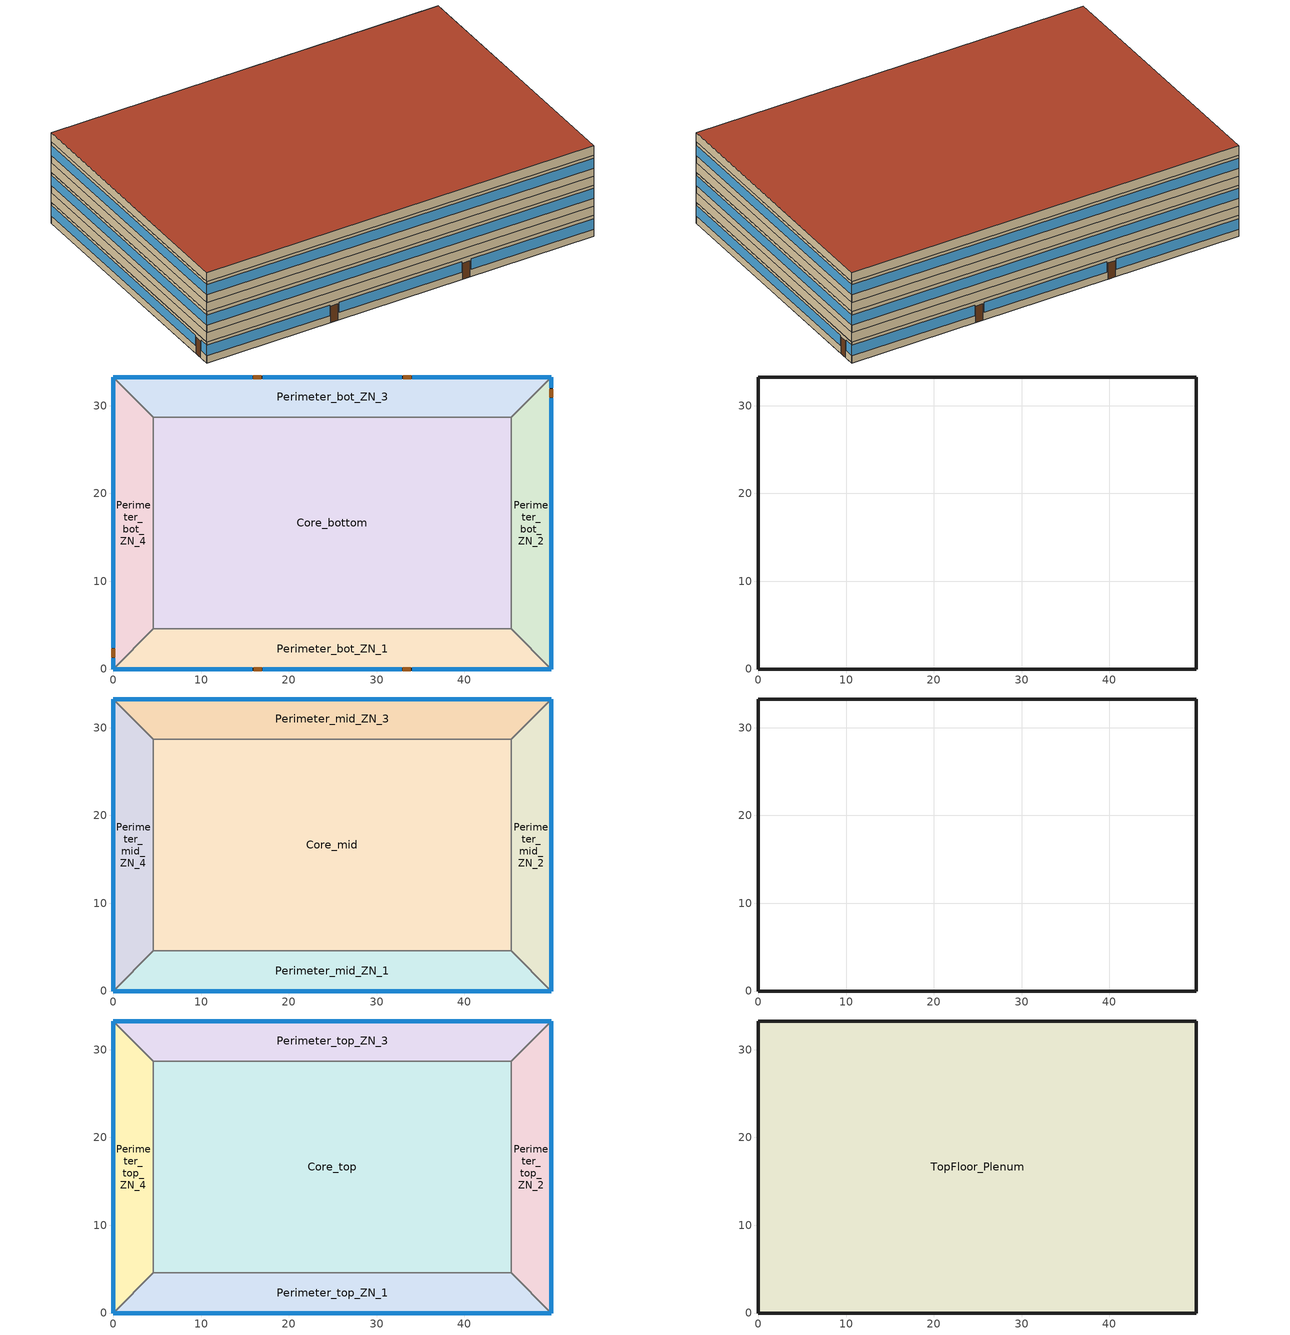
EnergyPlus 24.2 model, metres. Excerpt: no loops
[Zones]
Perimeter_bot_ZN_1
 floor ground (Perimeter_bot_ZN_1_Floor_Ffactor): 0,0 4.57,4.57 45.34,4.57 49.91,0 z0
 wall outside (nonres_ext_wall): 0,0 49.91,0 z0:2.74
 wall to Perimeter_bot_ZN_2 (int_wall): 49.91,0 45.34,4.57 z0:2.74
 window (Window_South_PNIPAM_HIL): 0,0 15.82,0 / 17.04,0 32.87,0 / 34.09,0 49.91,0 z0.95:2.33
 door (Swinging Door_con): 15.98,0 16.9,0 / 33.01,0 33.93,0 z0:2.13
 ceiling to FirstFloor_Plenum (DropCeiling): 49.91,0 45.34,4.57 4.57,4.57 0,0 z2.74
Perimeter_bot_ZN_2
 floor ground (Perimeter_bot_ZN_2_Floor_Ffactor): 49.91,0 45.34,4.57 45.34,28.7 49.91,33.27 z0
 wall outside (nonres_ext_wall): 49.91,0 49.91,33.27 z0:2.74
 wall to Perimeter_bot_ZN_3 (int_wall): 49.91,33.27 45.34,28.7 z0:2.74
 window (Window_U_0.36_SHGC_0.38): 49.91,0 49.91,30.84 / 49.91,32.05 49.91,33.27 z0.97:2.33
 door (Swinging Door_con): 49.91,30.99 49.91,31.9 z0:2.13
 ceiling to FirstFloor_Plenum (DropCeiling): 49.91,33.27 45.34,28.7 45.34,4.57 49.91,0 z2.74
Perimeter_bot_ZN_3
 floor ground (Perimeter_bot_ZN_3_Floor_Ffactor): 49.91,33.27 45.34,28.7 4.57,28.7 0,33.27 z0
 wall outside (nonres_ext_wall): 49.91,33.27 0,33.27 z0:2.74
 wall to Perimeter_bot_ZN_4 (int_wall): 0,33.27 4.57,28.7 z0:2.74
 window (Window_U_0.36_SHGC_0.38): 49.91,33.27 34.09,33.27 / 32.87,33.27 17.04,33.27 / 15.82,33.27 0,33.27 z0.95:2.33
 door (Swinging Door_con): 33.94,33.27 33.03,33.27 / 16.84,33.27 15.93,33.27 z0:2.13
 ceiling to FirstFloor_Plenum (DropCeiling): 0,33.27 4.57,28.7 45.34,28.7 49.91,33.27 z2.74
Perimeter_bot_ZN_4
 floor ground (Perimeter_bot_ZN_4_Floor_Ffactor): 0,33.27 4.57,28.7 4.57,4.57 0,0 z0
 wall outside (nonres_ext_wall): 0,33.27 0,0 z0:2.74
 wall to Perimeter_bot_ZN_1 (int_wall): 0,0 4.57,4.57 z0:2.74
 window (Window_U_0.36_SHGC_0.38): 0,33.27 0,2.44 / 0,1.22 0,0 z0.97:2.33
 door (Swinging Door_con): 0,2.28 0,1.37 z0:2.13
 ceiling to FirstFloor_Plenum (DropCeiling): 0,0 4.57,4.57 4.57,28.7 0,33.27 z2.74
Core_bottom
 floor adiabatic (Core_bot_ZN_5_Floor_Ffactor): 45.34,28.7 45.34,4.57 4.57,4.57 4.57,28.7 z0
 wall to Perimeter_bot_ZN_1 (int_wall): 4.57,4.57 45.34,4.57 z0:2.74
 wall to Perimeter_bot_ZN_2 (int_wall): 45.34,4.57 45.34,28.7 z0:2.74
 wall to Perimeter_bot_ZN_3 (int_wall): 45.34,28.7 4.57,28.7 z0:2.74
 wall to Perimeter_bot_ZN_4 (int_wall): 4.57,28.7 4.57,4.57 z0:2.74
 ceiling to FirstFloor_Plenum (DropCeiling): 4.57,28.7 4.57,4.57 45.34,4.57 45.34,28.7 z2.74
FirstFloor_Plenum
 wall outside (nonres_ext_wall): 49.91,33.27 0,33.27 0,0 49.91,0 49.91,33.27 z2.74:3.96
Perimeter_mid_ZN_1
 floor to FirstFloor_Plenum (int_slab_floor): 0,0 4.57,4.57 45.34,4.57 49.91,0 z3.96
 wall outside (nonres_ext_wall): 0,0 49.91,0 z3.96:6.71
 wall to Perimeter_mid_ZN_2 (int_wall): 49.91,0 45.34,4.57 z3.96:6.71
 window (Window_South_PNIPAM_HIL): 0,0 49.91,0 z4.98:6.29
 ceiling to MidFloor_Plenum (DropCeiling): 49.91,0 45.34,4.57 4.57,4.57 0,0 z6.71
Perimeter_mid_ZN_2
 floor to FirstFloor_Plenum (int_slab_floor): 49.91,0 45.34,4.57 45.34,28.7 49.91,33.27 z3.96
 wall outside (nonres_ext_wall): 49.91,0 49.91,33.27 z3.96:6.71
 wall to Perimeter_mid_ZN_3 (int_wall): 49.91,33.27 45.34,28.7 z3.96:6.71
 window (Window_U_0.36_SHGC_0.38): 49.91,0 49.91,33.27 z4.98:6.29
 ceiling to MidFloor_Plenum (DropCeiling): 49.91,33.27 45.34,28.7 45.34,4.57 49.91,0 z6.71
Perimeter_mid_ZN_3
 floor to FirstFloor_Plenum (int_slab_floor): 49.91,33.27 45.34,28.7 4.57,28.7 0,33.27 z3.96
 wall outside (nonres_ext_wall): 49.91,33.27 0,33.27 z3.96:6.71
 wall to Perimeter_mid_ZN_4 (int_wall): 0,33.27 4.57,28.7 z3.96:6.71
 window (Window_U_0.36_SHGC_0.38): 49.91,33.27 0,33.27 z4.98:6.29
 ceiling to MidFloor_Plenum (DropCeiling): 0,33.27 4.57,28.7 45.34,28.7 49.91,33.27 z6.71
Perimeter_mid_ZN_4
 floor to FirstFloor_Plenum (int_slab_floor): 0,33.27 4.57,28.7 4.57,4.57 0,0 z3.96
 wall outside (nonres_ext_wall): 0,33.27 0,0 z3.96:6.71
 wall to Perimeter_mid_ZN_1 (int_wall): 0,0 4.57,4.57 z3.96:6.71
 window (Window_U_0.36_SHGC_0.38): 0,33.27 0,0 z4.98:6.29
 ceiling to MidFloor_Plenum (DropCeiling): 0,0 4.57,4.57 4.57,28.7 0,33.27 z6.71
Core_mid
 floor to FirstFloor_Plenum (int_slab_floor): 45.34,28.7 45.34,4.57 4.57,4.57 4.57,28.7 z3.96
 wall to Perimeter_mid_ZN_3 (int_wall): 45.34,28.7 4.57,28.7 z3.96:6.71
 wall to Perimeter_mid_ZN_2 (int_wall): 45.34,4.57 45.34,28.7 z3.96:6.71
 wall to Perimeter_mid_ZN_1 (int_wall): 4.57,4.57 45.34,4.57 z3.96:6.71
 wall to Perimeter_mid_ZN_4 (int_wall): 4.57,28.7 4.57,4.57 z3.96:6.71
 ceiling to MidFloor_Plenum (DropCeiling): 4.57,28.7 4.57,4.57 45.34,4.57 45.34,28.7 z6.71
MidFloor_Plenum
 wall outside (nonres_ext_wall): 49.91,33.27 0,33.27 0,0 49.91,0 49.91,33.27 z6.71:7.92
Perimeter_top_ZN_1
 floor to MidFloor_Plenum (int_slab_floor): 0,0 4.57,4.57 45.34,4.57 49.91,0 z7.92
 wall outside (nonres_ext_wall): 0,0 49.91,0 z7.92:10.67
 wall to Perimeter_top_ZN_2 (int_wall): 49.91,0 45.34,4.57 z7.92:10.67
 window (Window_South_PNIPAM_HIL): 0,0 49.91,0 z8.95:10.25
 ceiling to TopFloor_Plenum (DropCeiling): 0,0 49.91,0 45.34,4.57 4.57,4.57 z10.67
Perimeter_top_ZN_2
 floor to MidFloor_Plenum (int_slab_floor): 49.91,0 45.34,4.57 45.34,28.7 49.91,33.27 z7.92
 wall outside (nonres_ext_wall): 49.91,0 49.91,33.27 z7.92:10.67
 wall to Perimeter_top_ZN_3 (int_wall): 49.91,33.27 45.34,28.7 z7.92:10.67
 window (Window_U_0.36_SHGC_0.38): 49.91,0 49.91,33.27 z8.95:10.25
 ceiling to TopFloor_Plenum (DropCeiling): 49.91,0 49.91,33.27 45.34,28.7 45.34,4.57 z10.67
Perimeter_top_ZN_3
 floor to MidFloor_Plenum (int_slab_floor): 49.91,33.27 45.34,28.7 4.57,28.7 0,33.27 z7.92
 wall outside (nonres_ext_wall): 49.91,33.27 0,33.27 z7.92:10.67
 wall to Perimeter_top_ZN_4 (int_wall): 0,33.27 4.57,28.7 z7.92:10.67
 window (Window_U_0.36_SHGC_0.38): 49.91,33.27 0,33.27 z8.95:10.25
 ceiling to TopFloor_Plenum (DropCeiling): 49.91,33.27 0,33.27 4.57,28.7 45.34,28.7 z10.67
Perimeter_top_ZN_4
 floor to MidFloor_Plenum (int_slab_floor): 0,33.27 4.57,28.7 4.57,4.57 0,0 z7.92
 wall outside (nonres_ext_wall): 0,33.27 0,0 z7.92:10.67
 wall to Perimeter_top_ZN_1 (int_wall): 0,0 4.57,4.57 z7.92:10.67
 window (Window_U_0.36_SHGC_0.38): 0,33.27 0,0 z8.95:10.25
 ceiling to TopFloor_Plenum (DropCeiling): 0,33.27 0,0 4.57,4.57 4.57,28.7 z10.67
Core_top
 floor to MidFloor_Plenum (int_slab_floor): 45.34,28.7 45.34,4.57 4.57,4.57 4.57,28.7 z7.92
 wall to Perimeter_top_ZN_3 (int_wall): 45.34,28.7 4.57,28.7 z7.92:10.67
 wall to Perimeter_top_ZN_2 (int_wall): 45.34,4.57 45.34,28.7 z7.92:10.67
 wall to Perimeter_top_ZN_1 (int_wall): 4.57,4.57 45.34,4.57 z7.92:10.67
 wall to Perimeter_top_ZN_4 (int_wall): 4.57,28.7 4.57,4.57 z7.92:10.67
 ceiling to TopFloor_Plenum (DropCeiling): 45.34,4.57 45.34,28.7 4.57,28.7 4.57,4.57 z10.67
TopFloor_Plenum
 wall outside (nonres_ext_wall): 49.91,33.27 0,33.27 0,0 49.91,0 49.91,33.27 z10.67:11.89
 roof outside (nonres_roof): 49.91,0 49.91,33.27 0,33.27 0,0 z11.89
[Building]
OfficeMedium: North Axis {deg}=0; Terrain=City; Loads Convergence Tolerance Value {W}=0.04; Temperature Convergence Tolerance Value {deltaC}=0.2; Solar Distribution=MinimalShadowing; Maximum Number of Warmup Days=15; Minimum Number of Warmup Days=6
[Site:Location]
Site 1: Latitude=22.32; Longitude=114.17; Time Zone=8; Elevation                 !- Elevation {m}=5
[SizingPeriod:DesignDay] Day of Month=21; Dry-Bulb Temperature Range Modifier Type=DefaultMultipliers; Humidity Condition Type=Wetbulb; Barometric Pressure {Pa}=82237; Rain Indicator=No; Snow Indicator=No; Daylight Saving Time Indicator=No
Name | Month | Day Type | Maximum Dry-Bulb Temperature {C} | Daily Dry-Bulb Temperature Range {deltaC} | Wetbulb or DewPoint at Maximum Dry-Bulb {C} | Wind Speed {m/s} | Wind Direction {deg} | Solar Model Indicator | Sky Clearness | ASHRAE Clear Sky Optical Depth for Beam Irradiance (taub) | ASHRAE Clear Sky Optical Depth for Diffuse Irradiance (taud)
Denver-Aurora-Buckley.AFB_CO_USA Ann Htg 99.6% Condns DB | 12 | WinterDesignDay | -17.9 | 0 | -17.9 | 2.5 | 180 | ASHRAEClearSky | 0
Denver-Aurora-Buckley.AFB_CO_USA Ann Clg .4% Condns DB=>MWB | 7 | SummerDesignDay | 33.9 | 14.8 | 15 | 3.6 | 30 | ASHRAETau |  | 0.423 | 2.02
[Site:GroundTemperature:FCfactorMethod]
7.1, 3, -1, 0.8, -0.2, 4.8, 6.1, 13.7, 22.2, 22.7, 21.7, 18.5
[Site:WaterMainsTemperature]
Calculation Method=Correlation; Annual Average Outdoor Air Temperature {C}=9.95; Maximum Difference In Monthly Average Outdoor Air Temperatures {deltaC}=23.7
[Material]
Name | Roughness | Thickness {m} | Conductivity {W/m-K} | Density {kg/m3} | Specific Heat {J/kg-K} | Thermal Absorptance | Solar Absorptance | Visible Absorptance
Std Wood 6inch | MediumSmooth | 0.15 | 0.12 | 540 | 1210 | 0.9 | 0.7 | 0.7
AC02 Acoustic Ceiling | MediumSmooth | 0.0127 | 0.057 | 288 | 1339 | 0.9 | 0.7 | 0.2
F07 25mm stucco | Smooth | 0.0254 | 0.72 | 1856 | 840 | 0.9 | 0.7 | 0.7
F08 Metal surface | Smooth | 0.0008 | 45.28 | 7824 | 500
F13 Built-up roofing | Rough | 0.0095 | 0.16 | 1120 | 1460 | 0.9 | 0.7
G01 13mm gypsum board | Smooth | 0.0127 | 0.16 | 800 | 1090 | 0.9 | 0.7 | 0.5
G01 16mm gypsum board | MediumSmooth | 0.0159 | 0.16 | 800 | 1090
100mm Normalweight concrete floor | MediumRough | 0.1016 | 2.31 | 2322 | 832
[Material:NoMass] Thermal Absorptance=0.9; Solar Absorptance=0.7
Name | Roughness | Thermal Resistance {m2-K/W} | Visible Absorptance
Opaque Door panel_con | MediumRough | 0.475964 | 0.7
CP02 CARPET PAD | VeryRough | 0.21648 | 0.8
Nonres_Roof_Insulation | MediumSmooth | 5.30668 | 0.7
Nonres_Exterior_Wall_Insulation | MediumSmooth | 2.81828 | 0.7
[WindowMaterial:SimpleGlazingSystem]
Glazing Layer: U-Factor=2.04417; SHGC=0.38; VT=0.418
[WindowMaterial:Glazing] Optical Data Type=SpectralAverage; Thickness {m}=0.003; Infrared Transmittance=0; Front Side IR Emissivity=0.84; Back Side IR Emissivity=0.84; Conductivity {W/m-K}=0.28; Dirt Correction Factor=1; Solar Diffusing=No
Name | Solar Transmittance | Front Side Solar Reflectance | Back Side Solar Reflectance | Visible Transmittance | Front Side Visible Reflectance | Back Side Visible Reflectance
PNIPAM Step 0 | 0.1 | 0.72 | 0.72 | 0.06 | 0.78 | 0.78
PNIPAM Step 12 | 0.46 | 0.405 | 0.405 | 0.465 | 0.425 | 0.425
[Construction]
Swinging Door_con: Opaque Door panel_con
InteriorFurnishings: Std Wood 6inch
DropCeiling: AC02 Acoustic Ceiling
int_wall: G01 13mm gypsum board, G01 13mm gypsum board
int_slab_floor: 100mm Normalweight concrete floor, CP02 CARPET PAD
nonres_roof: F13 Built-up roofing, Nonres_Roof_Insulation, F08 Metal surface
nonres_ext_wall: F07 25mm stucco, G01 16mm gypsum board, Nonres_Exterior_Wall_Insulation, G01 16mm gypsum board
Window_U_0.36_SHGC_0.38: Glazing Layer
Window_South_PNIPAM_HIL; PNIPAM Step 12: PNIPAM Step 12
PNIPAM Step 0: PNIPAM Step 0
[Construction:FfactorGroundFloor] F-Factor {W/m-K}=0.90012
Name | Area {m2} | PerimeterExposed {m}
Perimeter_bot_ZN_1_Floor_Ffactor; Perimeter_bot_ZN_3_Floor_Ffactor | 207.338 | 49.911
Perimeter_bot_ZN_2_Floor_Ffactor | 131.262 | 33.2738
Perimeter_bot_ZN_4_Floor_Ffactor | 131.254 | 33.2738
Core_bot_ZN_5_Floor_Ffactor | 983.537 | 0
[Zone] Type=1; Multiplier=1; Volume {m3}=autocalculate; Floor Area {m2}=autocalculate
Name | Ceiling Height {m} | Part of Total Floor Area
Core_bottom; Core_mid; Core_top; Perimeter_top_ZN_3; Perimeter_top_ZN_2; Perimeter_top_ZN_1; Perimeter_top_ZN_4; Perimeter_bot_ZN_3; Perimeter_bot_ZN_2; Perimeter_bot_ZN_1; Perimeter_bot_ZN_4; Perimeter_mid_ZN_3; Perimeter_mid_ZN_2; Perimeter_mid_ZN_1; Perimeter_mid_ZN_4 | 2.7432 | YES
TopFloor_Plenum; MidFloor_Plenum; FirstFloor_Plenum | 1.2192 | No
[InternalMass] Construction=InteriorFurnishings
Name | Zone or ZoneList | Surface Area {m2}
Core_bottom_InternalMass_1 | Core_bottom | 1967.08
Core_mid_InternalMass_1 | Core_mid | 1967.08
Core_top_InternalMass_1 | Core_top | 1967.08
Perimeter_top_ZN_3_InternalMass_1 | Perimeter_top_ZN_3 | 414.675
Perimeter_top_ZN_2_InternalMass_1 | Perimeter_top_ZN_2 | 262.5073
Perimeter_top_ZN_1_InternalMass_1 | Perimeter_top_ZN_1 | 414.6723
Perimeter_top_ZN_4_InternalMass_1 | Perimeter_top_ZN_4 | 262.5056
Perimeter_bot_ZN_3_InternalMass_1 | Perimeter_bot_ZN_3 | 414.675
Perimeter_bot_ZN_2_InternalMass_1 | Perimeter_bot_ZN_2 | 262.5073
Perimeter_bot_ZN_1_InternalMass_1 | Perimeter_bot_ZN_1 | 414.6723
Perimeter_bot_ZN_4_InternalMass_1 | Perimeter_bot_ZN_4 | 262.5056
Perimeter_mid_ZN_3_InternalMass_1 | Perimeter_mid_ZN_3 | 414.675
Perimeter_mid_ZN_2_InternalMass_1 | Perimeter_mid_ZN_2 | 262.5073
Perimeter_mid_ZN_1_InternalMass_1 | Perimeter_mid_ZN_1 | 414.6723
Perimeter_mid_ZN_4_InternalMass_1 | Perimeter_mid_ZN_4 | 262.5056
[People] Number of People Calculation Method=Area/Person; Floor Area per Person {m2/person}=18.5788; Fraction Radiant=0.3; Sensible Heat Fraction=AUTOCALCULATE; Activity Level Schedule=ACTIVITY_SCH; Enable ASHRAE 55 Comfort Warnings=No; Mean Radiant Temperature Calculation Type=EnclosureAveraged; Work Efficiency Schedule=WORK_EFF_SCH; Clothing Insulation Calculation Method=ClothingInsulationSchedule; Clothing Insulation Schedule=CLOTHING_SCH; Air Velocity Schedule=AIR_VELO_SCH; Thermal Comfort Model 1 Type=FANGER
Name | Zone or ZoneList or Space or SpaceList | Number of People Schedule
Core_bottom | Core_bottom | BLDG_OCC_SCH_wo_SB
Core_mid | Core_mid | BLDG_OCC_SCH_wo_SB
Core_top | Core_top | BLDG_OCC_SCH_wo_SB
Perimeter_top_ZN_3 | Perimeter_top_ZN_3 | BLDG_OCC_SCH_wo_SB
Perimeter_top_ZN_2 | Perimeter_top_ZN_2 | BLDG_OCC_SCH_wo_SB
Perimeter_top_ZN_1 | Perimeter_top_ZN_1 | BLDG_OCC_SCH_wo_SB
Perimeter_top_ZN_4 | Perimeter_top_ZN_4 | BLDG_OCC_SCH_wo_SB
Perimeter_bot_ZN_3 | Perimeter_bot_ZN_3 | BLDG_OCC_SCH_wo_SB
Perimeter_bot_ZN_2 | Perimeter_bot_ZN_2 | BLDG_OCC_SCH_wo_SB
Perimeter_bot_ZN_1 | Perimeter_bot_ZN_1 | BLDG_OCC_SCH_wo_SB
Perimeter_bot_ZN_4 | Perimeter_bot_ZN_4 | BLDG_OCC_SCH_wo_SB
Perimeter_mid_ZN_3 | Perimeter_mid_ZN_3 | BLDG_OCC_SCH_wo_SB
Perimeter_mid_ZN_2 | Perimeter_mid_ZN_2 | BLDG_OCC_SCH_w_SB
Perimeter_mid_ZN_1 | Perimeter_mid_ZN_1 | BLDG_OCC_SCH_wo_SB
Perimeter_mid_ZN_4 | Perimeter_mid_ZN_4 | BLDG_OCC_SCH_wo_SB
[Lights] Schedule=BLDG_LIGHT_SCH; Design Level Calculation Method=Watts/Area; Watts per Zone Floor Area {W/m2}=6.8889; Return Air Fraction=0; Fraction Radiant=0.7; Fraction Visible=0.2; Fraction Replaceable=1; Return Air Fraction Calculated from Plenum Temperature=No
Name | Zone or ZoneList or Space or SpaceList
Core_bottom_Lights | Core_bottom
Core_mid_Lights | Core_mid
Core_top_Lights | Core_top
Perimeter_top_ZN_3_Lights | Perimeter_top_ZN_3
Perimeter_top_ZN_2_Lights | Perimeter_top_ZN_2
Perimeter_top_ZN_1_Lights | Perimeter_top_ZN_1
Perimeter_top_ZN_4_Lights | Perimeter_top_ZN_4
Perimeter_bot_ZN_3_Lights | Perimeter_bot_ZN_3
Perimeter_bot_ZN_2_Lights | Perimeter_bot_ZN_2
Perimeter_bot_ZN_1_Lights | Perimeter_bot_ZN_1
Perimeter_bot_ZN_4_Lights | Perimeter_bot_ZN_4
Perimeter_mid_ZN_3_Lights | Perimeter_mid_ZN_3
Perimeter_mid_ZN_2_Lights | Perimeter_mid_ZN_2
Perimeter_mid_ZN_1_Lights | Perimeter_mid_ZN_1
Perimeter_mid_ZN_4_Lights | Perimeter_mid_ZN_4
[ElectricEquipment] Design Level Calculation Method=EquipmentLevel; Fraction Latent=0; Fraction Radiant=0.5; Fraction Lost=0
Name | Zone or ZoneList or Space or SpaceList | Schedule | Design Level {W}
Core_bottom_MiscPlug_Equip | Core_bottom | BLDG_EQUIP_SCH | 7937.16
Core_mid_MiscPlug_Equip | Core_mid | BLDG_EQUIP_SCH | 7937.16
Core_top_MiscPlug_Equip | Core_top | BLDG_EQUIP_SCH | 7937.16
Perimeter_top_ZN_3_MiscPlug_Equip | Perimeter_top_ZN_3 | BLDG_EQUIP_SCH | 1673.21
Perimeter_top_ZN_2_MiscPlug_Equip | Perimeter_top_ZN_2 | BLDG_EQUIP_SCH | 1059.22
Perimeter_top_ZN_1_MiscPlug_Equip | Perimeter_top_ZN_1 | BLDG_EQUIP_SCH | 1673.2
Perimeter_top_ZN_4_MiscPlug_Equip | Perimeter_top_ZN_4 | BLDG_EQUIP_SCH | 1059.21
Perimeter_bot_ZN_3_MiscPlug_Equip | Perimeter_bot_ZN_3 | BLDG_EQUIP_SCH | 1673.21
Perimeter_bot_ZN_2_MiscPlug_Equip | Perimeter_bot_ZN_2 | BLDG_EQUIP_SCH | 1059.22
Perimeter_bot_ZN_1_MiscPlug_Equip | Perimeter_bot_ZN_1 | BLDG_EQUIP_SCH | 1673.2
Perimeter_bot_ZN_4_MiscPlug_Equip | Perimeter_bot_ZN_4 | BLDG_EQUIP_SCH | 1059.21
Perimeter_mid_ZN_3_MiscPlug_Equip | Perimeter_mid_ZN_3 | BLDG_EQUIP_SCH | 1673.21
Perimeter_mid_ZN_2_MiscPlug_Equip | Perimeter_mid_ZN_2 | BLDG_EQUIP_SCH | 1059.22
Perimeter_mid_ZN_1_MiscPlug_Equip | Perimeter_mid_ZN_1 | BLDG_EQUIP_SCH | 1673.2
Perimeter_mid_ZN_4_MiscPlug_Equip | Perimeter_mid_ZN_4 | BLDG_EQUIP_SCH | 1059.21
Core_bottom_Elevators_Equip | Core_bottom | BLDG_ELEVATORS | 32109.9
Elevators_Lights_Fan | Core_bottom | ELEV_LIGHT_FAN_SCH_ADD_DF | 125
[Daylighting:Controls] Daylighting Method=SplitFlux; Lighting Control Type=Continuousoff; Minimum Input Power Fraction for Continuous or ContinuousOff Dimming Control=0.2; Minimum Light Output Fraction for Continuous or ContinuousOff Dimming Control=0.2; Number of Stepped Control Steps=3; Probability Lighting will be Reset When Needed in Manual Stepped Control=1; Maximum Allowable Discomfort Glare Index=22; Fraction of Lights Controlled by Reference Point 1=0.3835; Illuminance Setpoint at Reference Point 1 {lux}=377; Fraction of Lights Controlled by Reference Point 2=0.1395; Illuminance Setpoint at Reference Point 2 {lux}=377
Name | Zone or Space | Glare Calculation Daylighting Reference Point | Glare Calculation Azimuth Angle of View Direction Clockwise from Zone y-Axis {deg} | Daylighting Reference Point 1 | Daylighting Reference Point 2
Perimeter_bot_ZN_1_DaylCtrl | Perimeter_bot_ZN_1 | Perimeter_bot_ZN_1_DaylRefPt1 | 180 | Perimeter_bot_ZN_1_DaylRefPt1 | Perimeter_bot_ZN_1_DaylRefPt2
Perimeter_bot_ZN_2_DaylCtrl | Perimeter_bot_ZN_2 | Perimeter_bot_ZN_2_DaylRefPt1 | 90 | Perimeter_bot_ZN_2_DaylRefPt1 | Perimeter_bot_ZN_2_DaylRefPt2
Perimeter_bot_ZN_3_DaylCtrl | Perimeter_bot_ZN_3 | Perimeter_bot_ZN_3_DaylRefPt1 | 0 | Perimeter_bot_ZN_3_DaylRefPt1 | Perimeter_bot_ZN_3_DaylRefPt2
Perimeter_bot_ZN_4_DaylCtrl | Perimeter_bot_ZN_4 | Perimeter_bot_ZN_4_DaylRefPt1 | 270 | Perimeter_bot_ZN_4_DaylRefPt1 | Perimeter_bot_ZN_4_DaylRefPt2
Perimeter_mid_ZN_1_DaylCtrl | Perimeter_mid_ZN_1 | Perimeter_mid_ZN_1_DaylRefPt1 | 180 | Perimeter_mid_ZN_1_DaylRefPt1 | Perimeter_mid_ZN_1_DaylRefPt2
Perimeter_mid_ZN_2_DaylCtrl | Perimeter_mid_ZN_2 | Perimeter_mid_ZN_2_DaylRefPt1 | 90 | Perimeter_mid_ZN_2_DaylRefPt1 | Perimeter_mid_ZN_2_DaylRefPt2
Perimeter_mid_ZN_3_DaylCtrl | Perimeter_mid_ZN_3 | Perimeter_mid_ZN_3_DaylRefPt1 | 0 | Perimeter_mid_ZN_3_DaylRefPt1 | Perimeter_mid_ZN_3_DaylRefPt2
Perimeter_mid_ZN_4_DaylCtrl | Perimeter_mid_ZN_4 | Perimeter_mid_ZN_4_DaylRefPt1 | 270 | Perimeter_mid_ZN_4_DaylRefPt1 | Perimeter_mid_ZN_4_DaylRefPt2
Perimeter_top_ZN_1_DaylCtrl | Perimeter_top_ZN_1 | Perimeter_top_ZN_1_DaylRefPt1 | 180 | Perimeter_top_ZN_1_DaylRefPt1 | Perimeter_top_ZN_1_DaylRefPt2
Perimeter_top_ZN_2_DaylCtrl | Perimeter_top_ZN_2 | Perimeter_top_ZN_2_DaylRefPt1 | 90 | Perimeter_top_ZN_2_DaylRefPt1 | Perimeter_top_ZN_2_DaylRefPt2
Perimeter_top_ZN_3_DaylCtrl | Perimeter_top_ZN_3 | Perimeter_top_ZN_3_DaylRefPt1 | 0 | Perimeter_top_ZN_3_DaylRefPt1 | Perimeter_top_ZN_3_DaylRefPt2
Perimeter_top_ZN_4_DaylCtrl | Perimeter_top_ZN_4 | Perimeter_top_ZN_4_DaylRefPt1 | 270 | Perimeter_top_ZN_4_DaylRefPt1 | Perimeter_top_ZN_4_DaylRefPt2
[ZoneInfiltration:DesignFlowRate] Temperature Term Coefficient=0; Velocity Squared Term Coefficient=0
Name | Zone or ZoneList or Space or SpaceList | Schedule | Design Flow Rate Calculation Method | Design Flow Rate {m3/s} | Flow per Exterior Surface Area {m3/s-m2} | Constant Term Coefficient | Velocity Term Coefficient
Perimeter_top_ZN_3_Infiltration | Perimeter_top_ZN_3 | INFIL_SCH_PNNL | Flow/ExteriorArea | 0 | 0.00056896 | 0 | 0.224
Perimeter_top_ZN_2_Infiltration | Perimeter_top_ZN_2 | INFIL_SCH_PNNL | Flow/ExteriorArea | 0 | 0.00056896 | 0 | 0.224
Perimeter_top_ZN_1_Infiltration | Perimeter_top_ZN_1 | INFIL_SCH_PNNL | Flow/ExteriorArea | 0 | 0.00056896 | 0 | 0.224
Perimeter_top_ZN_4_Infiltration | Perimeter_top_ZN_4 | INFIL_SCH_PNNL | Flow/ExteriorArea | 0 | 0.00056896 | 0 | 0.224
Perimeter_bot_ZN_3_Infiltration | Perimeter_bot_ZN_3 | INFIL_SCH_PNNL | Flow/ExteriorArea | 0 | 0.00056896 | 0 | 0.224
Perimeter_bot_ZN_2_Infiltration | Perimeter_bot_ZN_2 | INFIL_SCH_PNNL | Flow/ExteriorArea | 0 | 0.00056896 | 0 | 0.224
Perimeter_bot_ZN_1_Infiltration | Perimeter_bot_ZN_1 | INFIL_SCH_PNNL | Flow/ExteriorArea | 0 | 0.00056896 | 0 | 0.224
Perimeter_bot_ZN_1_Door_Infiltration | Perimeter_bot_ZN_1 | INFIL_Door_Opening_SCH | Flow/Zone | 0.67866 |  | 1 | 0
Perimeter_bot_ZN_4_Infiltration | Perimeter_bot_ZN_4 | INFIL_SCH_PNNL | Flow/ExteriorArea | 0 | 0.00056896 | 0 | 0.224
Perimeter_mid_ZN_3_Infiltration | Perimeter_mid_ZN_3 | INFIL_SCH_PNNL | Flow/ExteriorArea | 0 | 0.00056896 | 0 | 0.224
Perimeter_mid_ZN_2_Infiltration | Perimeter_mid_ZN_2 | INFIL_SCH_PNNL | Flow/ExteriorArea | 0 | 0.00056896 | 0 | 0.224
Perimeter_mid_ZN_1_Infiltration | Perimeter_mid_ZN_1 | INFIL_SCH_PNNL | Flow/ExteriorArea | 0 | 0.00056896 | 0 | 0.224
Perimeter_mid_ZN_4_Infiltration | Perimeter_mid_ZN_4 | INFIL_SCH_PNNL | Flow/ExteriorArea | 0 | 0.00056896 | 0 | 0.224
FirstFloor_Plenum_Infiltration | FirstFloor_Plenum | INFIL_SCH_PNNL | Flow/ExteriorArea | 0 | 0.00056896 | 0 | 0.224
MidFloor_Plenum_Infiltration | MidFloor_Plenum | INFIL_SCH_PNNL | Flow/ExteriorArea | 0 | 0.00056896 | 0 | 0.224
TopFloor_Plenum_Infiltration | TopFloor_Plenum | INFIL_SCH_PNNL | Flow/ExteriorArea | 0 | 6.19256e-05 | 0 | 0.224
[Exterior:Lights] Control Option=AstronomicalClock
Name | Schedule | Design Level {W}
Exterior_Lights_a | Exterior_lighting_schedule_a | 519.2
Exterior_Lights_b | Exterior_lighting_schedule_b_2016 | 375.7
Exterior_Lights_c | Exterior_lighting_schedule_c_2016 | 4341.6
[AirLoopHVAC:ReturnPlenum]
Name | Zone
FirstFloor_Return_Plenum | FirstFloor_Plenum
MidFloor_Return_Plenum | MidFloor_Plenum
TopFloor_Return_Plenum | TopFloor_Plenum
[EnergyManagementSystem:Sensor]
Name | Output:Variable or Output:Meter | Output:Variable or Output:Meter Index Key
Facility_Int_LTG | InteriorLights:Electricity
OAT | Site Outdoor Air Drybulb Temperature | Environment
[EnergyManagementSystem:Actuator]
Name | Actuated Component Unique | Actuated Component Type | Actuated Component Control Type
CLGSETP_SCH_Actuator | CLGSETP_SCH_Yes_Optimum | Schedule:Compact | Schedule Value
CLGSETP_SCH_w_SB_Actuator | CLGSETP_SCH_Yes_Optimum_w_SB | Schedule:Compact | Schedule Value
HTGSETP_SCH_Actuator | HTGSETP_SCH_Yes_Optimum | Schedule:Compact | Schedule Value
HTGSETP_SCH_w_SB_Actuator | HTGSETP_SCH_Yes_Optimum_w_SB | Schedule:Compact | Schedule Value
Core_bottom_Light_Actuator | Core_bottom_lights | Lights | Electricity Rate
Core_mid_Light_Actuator | Core_mid_lights | Lights | Electricity Rate
Core_top_Light_Actuator | Core_top_lights | Lights | Electricity Rate
Perimeter_top_ZN_3_Light_Actuator | Perimeter_top_ZN_3_lights | Lights | Electricity Rate
Perimeter_top_ZN_2_Light_Actuator | Perimeter_top_ZN_2_lights | Lights | Electricity Rate
Perimeter_top_ZN_1_Light_Actuator | Perimeter_top_ZN_1_lights | Lights | Electricity Rate
Perimeter_top_ZN_4_Light_Actuator | Perimeter_top_ZN_4_lights | Lights | Electricity Rate
Perimeter_bot_ZN_3_Light_Actuator | Perimeter_bot_ZN_3_lights | Lights | Electricity Rate
Perimeter_bot_ZN_2_Light_Actuator | Perimeter_bot_ZN_2_lights | Lights | Electricity Rate
Perimeter_bot_ZN_1_Light_Actuator | Perimeter_bot_ZN_1_lights | Lights | Electricity Rate
Perimeter_bot_ZN_4_Light_Actuator | Perimeter_bot_ZN_4_lights | Lights | Electricity Rate
Perimeter_mid_ZN_3_Light_Actuator | Perimeter_mid_ZN_3_lights | Lights | Electricity Rate
Perimeter_mid_ZN_2_Light_Actuator | Perimeter_mid_ZN_2_lights | Lights | Electricity Rate
Perimeter_mid_ZN_1_Light_Actuator | Perimeter_mid_ZN_1_lights | Lights | Electricity Rate
Perimeter_mid_ZN_4_Light_Actuator | Perimeter_mid_ZN_4_lights | Lights | Electricity Rate
[EnergyManagementSystem:ProgramCallingManager]
Transformer_Load_Prog_Manager: AfterPredictorAfterHVACManagers; Transformer_Load_Prog
OA_BASED_OPTIMUM_START_EMS_Program Manager: BeginTimestepBeforePredictor; OA_BASED_OPTIMUM_START_EMS_Program
SET_Core_bottom_Light_EMS_Program_Prog_Manager: BeginTimestepBeforePredictor; SET_Core_bottom_Light_EMS_Program
SET_Core_mid_Light_EMS_Program_Prog_Manager: BeginTimestepBeforePredictor; SET_Core_mid_Light_EMS_Program
SET_Core_top_Light_EMS_Program_Prog_Manager: BeginTimestepBeforePredictor; SET_Core_top_Light_EMS_Program
SET_Perimeter_top_ZN_3_Light_EMS_Program_Prog_Manager: BeginTimestepBeforePredictor; SET_Perimeter_top_ZN_3_Light_EMS_Program
SET_Perimeter_top_ZN_2_Light_EMS_Program_Prog_Manager: BeginTimestepBeforePredictor; SET_Perimeter_top_ZN_2_Light_EMS_Program
SET_Perimeter_top_ZN_1_Light_EMS_Program_Prog_Manager: BeginTimestepBeforePredictor; SET_Perimeter_top_ZN_1_Light_EMS_Program
SET_Perimeter_top_ZN_4_Light_EMS_Program_Prog_Manager: BeginTimestepBeforePredictor; SET_Perimeter_top_ZN_4_Light_EMS_Program
SET_Perimeter_bot_ZN_3_Light_EMS_Program_Prog_Manager: BeginTimestepBeforePredictor; SET_Perimeter_bot_ZN_3_Light_EMS_Program
SET_Perimeter_bot_ZN_2_Light_EMS_Program_Prog_Manager: BeginTimestepBeforePredictor; SET_Perimeter_bot_ZN_2_Light_EMS_Program
SET_Perimeter_bot_ZN_1_Light_EMS_Program_Prog_Manager: BeginTimestepBeforePredictor; SET_Perimeter_bot_ZN_1_Light_EMS_Program
SET_Perimeter_bot_ZN_4_Light_EMS_Program_Prog_Manager: BeginTimestepBeforePredictor; SET_Perimeter_bot_ZN_4_Light_EMS_Program
SET_Perimeter_mid_ZN_3_Light_EMS_Program_Prog_Manager: BeginTimestepBeforePredictor; SET_Perimeter_mid_ZN_3_Light_EMS_Program
SET_Perimeter_mid_ZN_2_Light_EMS_Program_Prog_Manager: BeginTimestepBeforePredictor; SET_Perimeter_mid_ZN_2_Light_EMS_Program
SET_Perimeter_mid_ZN_1_Light_EMS_Program_Prog_Manager: BeginTimestepBeforePredictor; SET_Perimeter_mid_ZN_1_Light_EMS_Program
SET_Perimeter_mid_ZN_4_Light_EMS_Program_Prog_Manager: BeginTimestepBeforePredictor; SET_Perimeter_mid_ZN_4_Light_EMS_Program
[EnergyManagementSystem:Program]
Transformer_Load_Prog: SET Wired_LTG = Facility_Int_LTG*0.0281
OA_BASED_OPTIMUM_START_EMS_Program: IF DaylightSavings==0 && DayOfWeek>1 && Hour==5 && OAT<23.9 && OAT>1.7; SET CLGSETP_SCH_Actuator = 26.7; SET HTGSETP_SCH_Actuator = 15.6; SET CLGSETP_SCH_w_SB_Actuator = 26.7; SET HTGSETP_SCH_w_SB_Actuator = 15.6; ELSEIF DaylightSavings==1 && DayOfWeek>1 && Hour==4 && OAT<23.9 && OAT>1.7; SET CLGSETP_SCH_Actuator = 26.7; SET HTGSETP_SCH_Actuator = 15.6; SET CLGSETP_SCH_w_SB_Actuator = 26.7; SET HTGSETP_SCH_w_SB_Actuator = 15.6; ELSE; SET CLGSETP_SCH_Actuator = NULL; SET HTGSETP_SCH_Actuator = NULL; SET CLGSETP_SCH_w_SB_Actuator = NULL; SET HTGSETP_SCH_w_SB_Actuator = NULL; ENDIF
SET_Core_bottom_Light_EMS_Program: SET Core_bottom_LSr_IP =0.093*Core_bottom_LSr/Core_bottom_Area; IF (Core_bottom_Occ_Sensor <= 0) && (Core_bottom_LSr_IP >= 0.02); SET Core_bottom_Light_Actuator = 0.02*Core_bottom_Area/0.09290304; ELSE; SET Core_bottom_Light_Actuator = NULL; ENDIF
SET_Core_mid_Light_EMS_Program: SET Core_mid_LSr_IP =0.093*Core_mid_LSr/Core_mid_Area; IF (Core_mid_Occ_Sensor <= 0) && (Core_mid_LSr_IP >= 0.02); SET Core_mid_Light_Actuator = 0.02*Core_mid_Area/0.09290304; ELSE; SET Core_mid_Light_Actuator = NULL; ENDIF
SET_Core_top_Light_EMS_Program: SET Core_top_LSr_IP =0.093*Core_top_LSr/Core_top_Area; IF (Core_top_Occ_Sensor <= 0) && (Core_top_LSr_IP >= 0.02); SET Core_top_Light_Actuator = 0.02*Core_top_Area/0.09290304; ELSE; SET Core_top_Light_Actuator = NULL; ENDIF
SET_Perimeter_top_ZN_3_Light_EMS_Program: SET Perimeter_top_ZN_3_LSr_IP =0.093*Perimeter_top_ZN_3_LSr/Perimeter_top_ZN_3_Area; IF (Perimeter_top_ZN_3_Occ_Sensor <= 0) && (Perimeter_top_ZN_3_LSr_IP >= 0.02); SET Perimeter_top_ZN_3_Light_Actuator = 0.02*Perimeter_top_ZN_3_Area/0.09290304; ELSE; SET Perimeter_top_ZN_3_Light_Actuator = NULL; ENDIF
SET_Perimeter_top_ZN_2_Light_EMS_Program: SET Perimeter_top_ZN_2_LSr_IP =0.093*Perimeter_top_ZN_2_LSr/Perimeter_top_ZN_2_Area; IF (Perimeter_top_ZN_2_Occ_Sensor <= 0) && (Perimeter_top_ZN_2_LSr_IP >= 0.02); SET Perimeter_top_ZN_2_Light_Actuator = 0.02*Perimeter_top_ZN_2_Area/0.09290304; ELSE; SET Perimeter_top_ZN_2_Light_Actuator = NULL; ENDIF
SET_Perimeter_top_ZN_1_Light_EMS_Program: SET Perimeter_top_ZN_1_LSr_IP =0.093*Perimeter_top_ZN_1_LSr/Perimeter_top_ZN_1_Area; IF (Perimeter_top_ZN_1_Occ_Sensor <= 0) && (Perimeter_top_ZN_1_LSr_IP >= 0.02); SET Perimeter_top_ZN_1_Light_Actuator = 0.02*Perimeter_top_ZN_1_Area/0.09290304; ELSE; SET Perimeter_top_ZN_1_Light_Actuator = NULL; ENDIF
SET_Perimeter_top_ZN_4_Light_EMS_Program: SET Perimeter_top_ZN_4_LSr_IP =0.093*Perimeter_top_ZN_4_LSr/Perimeter_top_ZN_4_Area; IF (Perimeter_top_ZN_4_Occ_Sensor <= 0) && (Perimeter_top_ZN_4_LSr_IP >= 0.02); SET Perimeter_top_ZN_4_Light_Actuator = 0.02*Perimeter_top_ZN_4_Area/0.09290304; ELSE; SET Perimeter_top_ZN_4_Light_Actuator = NULL; ENDIF
SET_Perimeter_bot_ZN_3_Light_EMS_Program: SET Perimeter_bot_ZN_3_LSr_IP =0.093*Perimeter_bot_ZN_3_LSr/Perimeter_bot_ZN_3_Area; IF (Perimeter_bot_ZN_3_Occ_Sensor <= 0) && (Perimeter_bot_ZN_3_LSr_IP >= 0.02); SET Perimeter_bot_ZN_3_Light_Actuator = 0.02*Perimeter_bot_ZN_3_Area/0.09290304; ELSE; SET Perimeter_bot_ZN_3_Light_Actuator = NULL; ENDIF
SET_Perimeter_bot_ZN_2_Light_EMS_Program: SET Perimeter_bot_ZN_2_LSr_IP =0.093*Perimeter_bot_ZN_2_LSr/Perimeter_bot_ZN_2_Area; IF (Perimeter_bot_ZN_2_Occ_Sensor <= 0) && (Perimeter_bot_ZN_2_LSr_IP >= 0.02); SET Perimeter_bot_ZN_2_Light_Actuator = 0.02*Perimeter_bot_ZN_2_Area/0.09290304; ELSE; SET Perimeter_bot_ZN_2_Light_Actuator = NULL; ENDIF
SET_Perimeter_bot_ZN_1_Light_EMS_Program: SET Perimeter_bot_ZN_1_LSr_IP =0.093*Perimeter_bot_ZN_1_LSr/Perimeter_bot_ZN_1_Area; IF (Perimeter_bot_ZN_1_Occ_Sensor <= 0) && (Perimeter_bot_ZN_1_LSr_IP >= 0.02); SET Perimeter_bot_ZN_1_Light_Actuator = 0.02*Perimeter_bot_ZN_1_Area/0.09290304; ELSE; SET Perimeter_bot_ZN_1_Light_Actuator = NULL; ENDIF
SET_Perimeter_bot_ZN_4_Light_EMS_Program: SET Perimeter_bot_ZN_4_LSr_IP =0.093*Perimeter_bot_ZN_4_LSr/Perimeter_bot_ZN_4_Area; IF (Perimeter_bot_ZN_4_Occ_Sensor <= 0) && (Perimeter_bot_ZN_4_LSr_IP >= 0.02); SET Perimeter_bot_ZN_4_Light_Actuator = 0.02*Perimeter_bot_ZN_4_Area/0.09290304; ELSE; SET Perimeter_bot_ZN_4_Light_Actuator = NULL; ENDIF
SET_Perimeter_mid_ZN_3_Light_EMS_Program: SET Perimeter_mid_ZN_3_LSr_IP =0.093*Perimeter_mid_ZN_3_LSr/Perimeter_mid_ZN_3_Area; IF (Perimeter_mid_ZN_3_Occ_Sensor <= 0) && (Perimeter_mid_ZN_3_LSr_IP >= 0.02); SET Perimeter_mid_ZN_3_Light_Actuator = 0.02*Perimeter_mid_ZN_3_Area/0.09290304; ELSE; SET Perimeter_mid_ZN_3_Light_Actuator = NULL; ENDIF
SET_Perimeter_mid_ZN_2_Light_EMS_Program: SET Perimeter_mid_ZN_2_LSr_IP =0.093*Perimeter_mid_ZN_2_LSr/Perimeter_mid_ZN_2_Area; IF (Perimeter_mid_ZN_2_Occ_Sensor <= 0) && (Perimeter_mid_ZN_2_LSr_IP >= 0.02); IF (DaylightSavings==0) && ((Hour < 7) || (Hour > 16)); SET Perimeter_mid_ZN_2_Light_Actuator = 0.02*Perimeter_mid_ZN_2_Area/0.09290304; ELSEIF (DaylightSavings==1) && ((Hour < 6) || (Hour > 15)); SET Perimeter_mid_ZN_2_Light_Actuator = 0.02*Perimeter_mid_ZN_2_Area/0.09290304; ELSE; SET Perimeter_mid_ZN_2_Light_Actuator = NULL; ENDIF; ELSE; SET Perimeter_mid_ZN_2_Light_Actuator = NULL; ENDIF
SET_Perimeter_mid_ZN_1_Light_EMS_Program: SET Perimeter_mid_ZN_1_LSr_IP =0.093*Perimeter_mid_ZN_1_LSr/Perimeter_mid_ZN_1_Area; IF (Perimeter_mid_ZN_1_Occ_Sensor <= 0) && (Perimeter_mid_ZN_1_LSr_IP >= 0.02); SET Perimeter_mid_ZN_1_Light_Actuator = 0.02*Perimeter_mid_ZN_1_Area/0.09290304; ELSE; SET Perimeter_mid_ZN_1_Light_Actuator = NULL; ENDIF
SET_Perimeter_mid_ZN_4_Light_EMS_Program: SET Perimeter_mid_ZN_4_LSr_IP =0.093*Perimeter_mid_ZN_4_LSr/Perimeter_mid_ZN_4_Area; IF (Perimeter_mid_ZN_4_Occ_Sensor <= 0) && (Perimeter_mid_ZN_4_LSr_IP >= 0.02); SET Perimeter_mid_ZN_4_Light_Actuator = 0.02*Perimeter_mid_ZN_4_Area/0.09290304; ELSE; SET Perimeter_mid_ZN_4_Light_Actuator = NULL; ENDIF
[EnergyManagementSystem:GlobalVariable]
Wired_LTG
[EnergyManagementSystem:OutputVariable]
Wired_LTG: EMS Variable=Wired_LTG; Type of Data in Variable=Summed; Update Frequency=ZoneTimeStep; Units=J
[AvailabilityManager:NightCycle] Applicability Schedule=Always_On; Fan Schedule=HVACOperationSchd; Control Type=CycleOnAny; Thermostat Tolerance {deltaC}=1; Cycling Run Time Control Type=FixedRunTime; Cycling Run Time {s}=1800
PACU_VAV_bot Availability Manager; PACU_VAV_mid Availability Manager; PACU_VAV_top Availability Manager
[ElectricLoadCenter:Transformer]
Transformer 1: Availability Schedule=Always_On; Transformer Usage=PowerInFromGrid; Rated Capacity {VA}=45000; Phase=3; Conductor Material=Aluminum; Full Load Temperature Rise {C}=150; Fraction of Eddy Current Losses=0.1; Performance Input Method=NominalEfficiency; Nameplate Efficiency=0.984; Per Unit Load for Nameplate Efficiency=0.35; Reference Temperature for Nameplate Efficiency {C}=75; Consider Transformer Loss for Utility Cost=Yes; Meter 1=Wired_LTG_Electricity; Meter 2=Wired_INT_EQUIP
[WindowShadingControl]
EC_EnvTemp_Control: Perimeter_bot_ZN_1, SwitchableGlazing, PNIPAM Step 0, OnIfHighOutdoorAirTemperature, 34, No, Perimeter_bot_ZN_1_Wall_South_Window1, Perimeter_bot_ZN_1_Wall_South_Window2, Perimeter_bot_ZN_1_Wall_South_Window3, Perimeter_mid_ZN_1_Wall_South_Window, Perimeter_top_ZN_1_Wall_South_Window
[PythonPlugin:Instance]
HILConstructionSwitch: Yes, plugin_hil_multi_state, HILConstructionSwitch
[Schedule:Compact]
Exterior_lighting_schedule_a: Through:12/31, For:AllDays, Until: 06:00, 0, Until: 24:00, 1
Exterior_lighting_schedule_b_2016: Through:12/31, For:AllDays, Until: 06:00, 0.5, Until: 24:00, 1
Exterior_lighting_schedule_c_2016: Through:12/31, For:AllDays, Until: 06:00, 0.5, Until: 19:00, 1, Until: 24:00, 0.5
ALWAYS_ON: Through: 12/31, For: AllDays, Until: 24:00, 1
HVACOperationSchd: Through: 12/31, For: Weekdays SummerDesignDay, Until: 06:00, 0, Until: 22:00, 1, Until: 24:00, 0, For: Saturday WinterDesignDay, Until: 06:00, 0, Until: 18:00, 1, Until: 24:00, 0, For:Sunday Holidays AllOtherDays, Until: 24:00, 0
BLDG_LIGHT_SCH: Through: 12/31, For: Weekdays, Until: 5:00, 0.05, Until: 6:00, 0.1, Until: 7:00, 0.0862326, Until: 8:00, 0.258698, Until: 17:00, 0.776093, Until: 18:00, 0.431163, Until: 20:00, 0.258698, Until: 22:00, 0.172465, Until: 23:00, 0.0862326, Until: 24:00, 0.0431163, For: SummerDesignDay, Until: 24:00, 1, For: Saturday, Until: 6:00, 0.05, Until: 8:00, 0.0862326, Until: 12:00, 0.258698, Until: 17:00, 0.129349, Until: 19:00, 0.0431163, Until: 24:00, 0.05, For: WinterDesignDay, Until: 24:00, 0, For: Sunday Holidays AllOtherDays, Until: 6:00, 0.05, Until: 18:00, 0.0431163, Until: 24:00, 0.05
BLDG_EQUIP_SCH: Through: 12/31, For: Weekdays, Until: 06:00, 0.307674, Until: 08:00, 0.381235, Until: 12:00, 0.857778, Until: 13:00, 0.76247, Until: 17:00, 0.857778, Until: 18:00, 0.476543, Until: 24:00, 0.381235, For: SummerDesignDay, Until: 24:00, 1, For: Saturday, Until: 06:00, 0.230755, Until: 08:00, 0.381235, Until: 12:00, 0.476543, Until: 17:00, 0.33358, Until: 19:00, 0.285926, Until: 24:00, 0.230755, For: WinterDesignDay, Until: 24:00, 0, For: Sunday Holidays AllOtherDays, Until: 06:00, 0.230755, Until: 18:00, 0.285926, Until: 24:00, 0.230755
BLDG_OCC_SCH_w_SB: Through: 12/31, For: Weekdays, Until: 01:00, 0, Until: 02:00, 0, Until: 03:00, 0, Until: 04:00, 0, Until: 05:00, 0, Until: 06:00, 0, Until: 07:00, 0.1, Until: 08:00, 0.2, Until: 09:00, 0.95, Until: 10:00, 0.95, Until: 11:00, 0, Until: 12:00, 0.95, Until: 13:00, 0, Until: 14:00, 0.95, Until: 15:00, 0, Until: 16:00, 0.95, Until: 17:00, 0.95, Until: 18:00, 0.3, Until: 19:00, 0.1, Until: 20:00, 0.1, Until: 21:00, 0.1, Until: 22:00, 0.1, Until: 23:00, 0.05, Until: 24:00, 0.05, For: Saturday, Until: 01:00, 0, Until: 02:00, 0, Until: 03:00, 0, Until: 04:00, 0, Until: 05:00, 0, Until: 06:00, 0, Until: 07:00, 0.1, Until: 08:00, 0.1, Until: 09:00, 0.3, Until: 10:00, 0.3, Until: 11:00, 0, Until: 12:00, 0.3, Until: 13:00, 0, Until: 14:00, 0.1, Until: 15:00, 0, Until: 16:00, 0.1, Until: 17:00, 0.1, Until: 18:00, 0.05, Until: 19:00, 0.05, Until: 20:00, 0, Until: 21:00, 0, Until: 22:00, 0, Until: 23:00, 0, Until: 24:00, 0, For: SummerDesignDay, Until: 06:00, 1e-09, Until: 22:00, 1, Until: 24:00, 0.05, For: WinterDesignDay, Until: 24:00, 0, For:Sunday Holidays AllOtherDays, Until: 06:00, 0, Until: 18:00, 0.05, Until: 24:00, 0
BLDG_OCC_SCH_wo_SB: Through: 12/31, For: Weekdays, Until: 01:00, 0, Until: 02:00, 0, Until: 03:00, 0, Until: 04:00, 0, Until: 05:00, 0, Until: 06:00, 0, Until: 07:00, 0.1, Until: 08:00, 0.2, Until: 09:00, 0.95, Until: 10:00, 0.95, Until: 11:00, 0.975703, Until: 12:00, 0.95, Until: 13:00, 0.513528, Until: 14:00, 0.95, Until: 15:00, 0.975703, Until: 16:00, 0.95, Until: 17:00, 0.95, Until: 18:00, 0.3, Until: 19:00, 0.1, Until: 20:00, 0.1, Until: 21:00, 0.1, Until: 22:00, 0.1, Until: 23:00, 0.05, Until: 24:00, 0.05, For: Saturday, Until: 01:00, 0, Until: 02:00, 0, Until: 03:00, 0, Until: 04:00, 0, Until: 05:00, 0, Until: 06:00, 0, Until: 07:00, 0.1, Until: 08:00, 0.1, Until: 09:00, 0.3, Until: 10:00, 0.3, Until: 11:00, 0.308117, Until: 12:00, 0.3, Until: 13:00, 0.102706, Until: 14:00, 0.1, Until: 15:00, 0.102706, Until: 16:00, 0.1, Until: 17:00, 0.1, Until: 18:00, 0.05, Until: 19:00, 0.05, Until: 20:00, 0, Until: 21:00, 0, Until: 22:00, 0, Until: 23:00, 0, Until: 24:00, 0, For: SummerDesignDay, Until: 06:00, 1e-09, Until: 22:00, 1, Until: 24:00, 0.05, For: WinterDesignDay, Until: 24:00, 0, For:Sunday Holidays AllOtherDays, Until: 06:00, 0, Until: 18:00, 0.05, Until: 24:00, 0
BLDG_ELEVATORS; ELEV_LIGHT_FAN_SCH_ADD_DF: Through: 12/31, For: SummerDesignDay, Until: 24:00, 0.69, For: WinterDesignDay, Until: 24:00, 0, For: Weekdays, Until: 07:00, 0, Until: 08:00, 0.35, Until: 09:00, 0.69, Until: 10:00, 0.43, Until: 11:00, 0.37, Until: 12:00, 0.43, Until: 13:00, 0.58, Until: 14:00, 0.48, Until: 15:00, 0.37, Until: 16:00, 0.37, Until: 17:00, 0.46, Until: 18:00, 0.62, Until: 19:00, 0.12, Until: 20:00, 0.04, Until: 21:00, 0.04, Until: 24:00, 0, For: Saturday, Until: 07:00, 0, Until: 08:00, 0.16, Until: 09:00, 0.14, Until: 10:00, 0.21, Until: 11:00, 0.18, Until: 12:00, 0.25, Until: 13:00, 0.21, Until: 14:00, 0.13, Until: 15:00, 0.08, Until: 16:00, 0.04, Until: 17:00, 0.05, Until: 18:00, 0.06, Until: 24:00, 0, For:Sunday Holidays AllOtherDays, Until: 24:00, 0
ACTIVITY_SCH: Through: 12/31, For: AllDays, Until: 24:00, 120
WORK_EFF_SCH: Through: 12/31, For: AllDays, Until: 24:00, 0
AIR_VELO_SCH: Through: 12/31, For: AllDays, Until: 24:00, 0.2
CLOTHING_SCH: Through: 04/30, For: AllDays, Until: 24:00, 1, Through: 09/30, For: AllDays, Until: 24:00, 0.5, Through: 12/31, For: AllDays, Until: 24:00, 1
HTGSETP_SCH_YES_OPTIMUM: Through: 12/31, For: WinterDesignDay, Until: 05:00, 15.6, Until: 06:00, 17.6, Until: 07:00, 19.6, Until: 22:00, 21, Until: 24:00, 15.6, For: Weekdays, Until: 05:00, 15.6, Until: 06:00, 17.8, Until: 07:00, 20, Until: 22:00, 21, Until: 24:00, 15.6, For SummerDesignDay, Until: 24:00, 15.6, For: Saturday, Until: 05:00, 15.6, Until: 06:00, 17.8, Until: 07:00, 20, Until: 17:00, 21, Until: 24:00, 15.6, For:Sunday Holidays AllOtherDays, Until: 24:00, 15.6
HTGSETP_SCH_YES_OPTIMUM_w_SB: Through: 12/31, For: Weekdays, Until: 01:00, 15.6, Until: 02:00, 15.6, Until: 03:00, 15.6, Until: 04:00, 15.6, Until: 05:00, 15.6, Until: 06:00, 17.8, Until: 07:00, 20, Until: 08:00, 21, Until: 09:00, 21, Until: 10:00, 21, Until: 11:00, 20.4444, Until: 12:00, 21, Until: 13:00, 20.4444, Until: 14:00, 21, Until: 15:00, 20.4444, Until: 16:00, 21, Until: 17:00, 21, Until: 18:00, 21, Until: 19:00, 21, Until: 20:00, 21, Until: 21:00, 21, Until: 22:00, 21, Until: 23:00, 15.6, Until: 24:00, 15.6, For: Saturday, Until: 01:00, 15.6, Until: 02:00, 15.6, Until: 03:00, 15.6, Until: 04:00, 15.6, Until: 05:00, 15.6, Until: 06:00, 17.6, Until: 07:00, 20, Until: 08:00, 21, Until: 09:00, 21, Until: 10:00, 21, Until: 11:00, 20.4444, Until: 12:00, 21, Until: 13:00, 20.4444, Until: 14:00, 21, Until: 15:00, 20.4444, Until: 16:00, 21, Until: 17:00, 21, Until: 18:00, 15.6, Until: 19:00, 15.6, Until: 20:00, 15.6, Until: 21:00, 15.6, Until: 22:00, 15.6, Until: 23:00, 15.6, Until: 24:00, 15.6, For: WinterDesignDay, Until: 05:00, 15.6, Until: 06:00, 17.6, Until: 07:00, 19.6, Until: 22:00, 21, Until: 24:00, 15.6, For SummerDesignDay, Until: 24:00, 15.6, For:Sunday Holidays AllOtherDays, Until: 24:00, 15.6
CLGSETP_SCH_YES_OPTIMUM: Through: 12/31, For: SummerDesignDay, Until: 05:00, 26.7, Until: 06:00, 25.7, Until: 07:00, 25, Until: 22:00, 24, Until: 24:00, 26.7, For: Weekdays, Until: 05:00, 26.7, Until: 06:00, 25.6, Until: 07:00, 25, Until: 22:00, 24, Until: 24:00, 26.7, For: Saturday, Until: 05:00, 26.7, Until: 06:00, 25.7, Until: 07:00, 25, Until: 17:00, 24, Until: 24:00, 26.7, For WinterDesignDay, Until: 24:00, 26.7, For:Sunday Holidays AllOtherDays, Until: 24:00, 26.7
CLGSETP_SCH_YES_OPTIMUM_w_SB: Through: 12/31, For: Weekdays, Until: 01:00, 26.7, Until: 02:00, 26.7, Until: 03:00, 26.7, Until: 04:00, 26.7, Until: 05:00, 26.7, Until: 06:00, 25.6, Until: 07:00, 25, Until: 08:00, 24, Until: 09:00, 24, Until: 10:00, 24, Until: 11:00, 24.5556, Until: 12:00, 24, Until: 13:00, 24.5556, Until: 14:00, 24, Until: 15:00, 24.5556, Until: 16:00, 24, Until: 17:00, 24, Until: 18:00, 24, Until: 19:00, 24, Until: 20:00, 24, Until: 21:00, 24, Until: 22:00, 24, Until: 23:00, 26.7, Until: 24:00, 26.7, For: Saturday, Until: 01:00, 26.7, Until: 02:00, 26.7, Until: 03:00, 26.7, Until: 04:00, 26.7, Until: 05:00, 26.7, Until: 06:00, 25.7, Until: 07:00, 25, Until: 08:00, 24, Until: 09:00, 24, Until: 10:00, 24, Until: 11:00, 24.5556, Until: 12:00, 24, Until: 13:00, 24.5556, Until: 14:00, 24, Until: 15:00, 24.5556, Until: 16:00, 24, Until: 17:00, 24, Until: 18:00, 26.7, Until: 19:00, 26.7, Until: 20:00, 26.7, Until: 21:00, 26.7, Until: 22:00, 26.7, Until: 23:00, 26.7, Until: 24:00, 26.7, For: SummerDesignDay, Until: 05:00, 26.7, Until: 06:00, 25.7, Until: 07:00, 25, Until: 22:00, 24, Until: 24:00, 26.7, For WinterDesignDay, Until: 24:00, 26.7, For:Sunday Holidays AllOtherDays, Until: 24:00, 26.7
INFIL_SCH_PNNL: Through: 12/31, For: Weekdays SummerDesignDay, Until: 06:00, 1, Until: 22:00, 0.25, Until: 24:00, 1, For: Saturday WinterDesignDay, Until: 06:00, 1, Until: 18:00, 0.25, Until: 24:00, 1, For:Sunday Holidays AllOtherDays, Until: 24:00, 1
INFIL_Door_Opening_SCH: Through: 12/31, For: Weekdays, Until: 06:00, 0, Until: 07:00, 0.131, Until: 08:00, 1, Until: 12:00, 0.131, Until: 13:00, 1, Until: 17:00, 0.131, Until: 18:00, 1, Until: 19:00, 0.131, Until: 24:00, 0, For: Saturday Sunday Holidays AllOtherDays, Until: 24:00, 0
